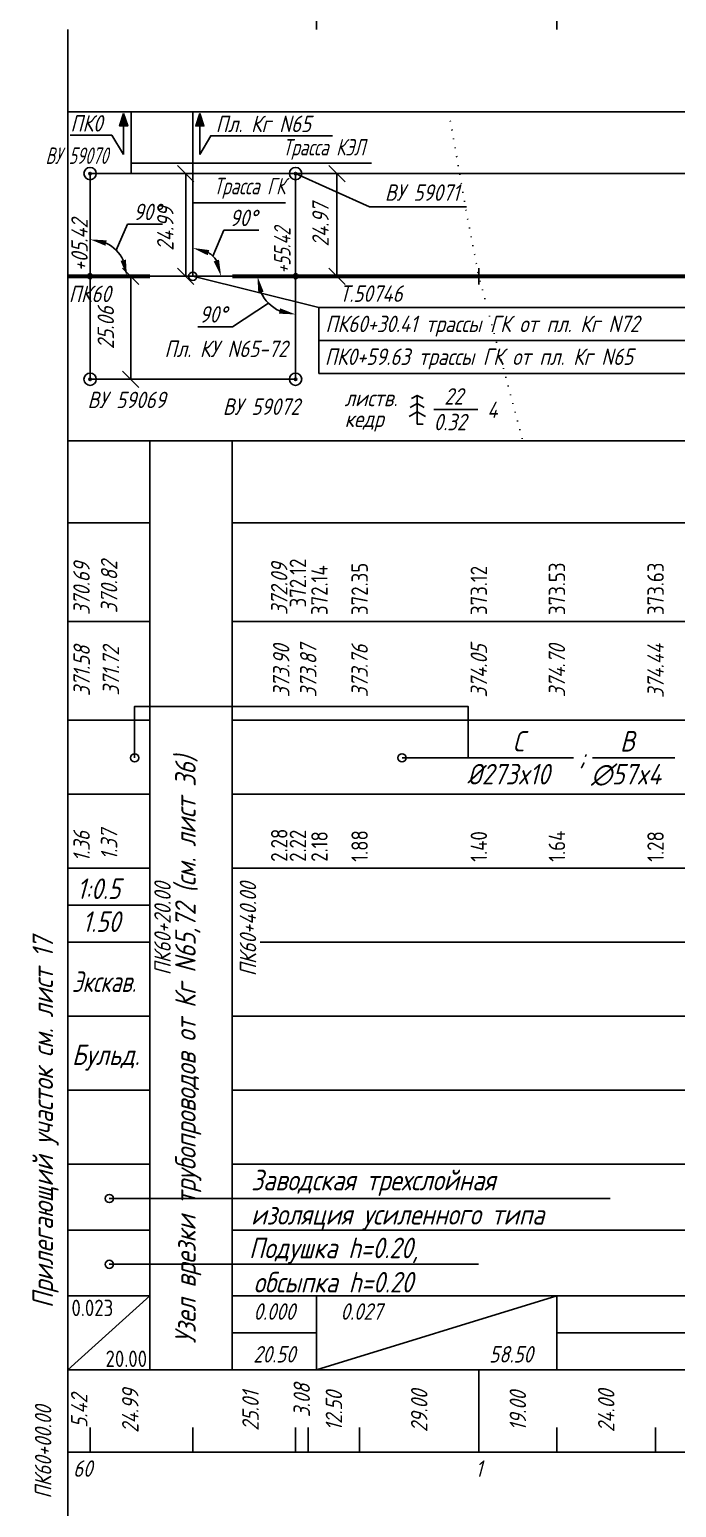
# Model space of a CAD drawing. Extents: x 0 to 1712, y -36 to 643.
# Drawn here: x 120.7 to 199.4, y 163.5 to 343.2 of the extents above; entities that cross this region are included whole.
import ezdxf
from ezdxf import colors
from ezdxf.entities.mleader import LeaderData, LeaderLine
from ezdxf.enums import TextEntityAlignment as Align
from ezdxf.math import Vec2, Vec3

# ---------------------------------------------------------------- set-up
doc = ezdxf.new("R2010")
doc.units = 0
doc.linetypes.add('ИИDot', pattern=[1, 0, -1])
doc.layers.add('ИИ_ГЕОЛОГИЯ_025', color=7, linetype='Continuous', lineweight=25)
doc.layers.add('ИИ_ПРОФИЛЬ_025', color=7, linetype='Continuous', lineweight=25)
for name, color, linetype in [('Оформление', 7, 'Continuous'), ('Подвал', 7, 'Continuous'), ('ТХ-Л', 140, 'Continuous')]:
    doc.layers.add(name, color=color, linetype=linetype)
doc.styles.add('1', font='simplex.shx', dxfattribs={"width": 0.8, "height": 1.5})
doc.styles.add('VNIPISIMPLEXCUR', font='simplex.shx', dxfattribs={"width": 0.8, "oblique": 15})
doc.dimstyles.new('ИИ-1000-м-dm$0', dxfattribs={"dimtxt": 2.5, "dimasz": 2.5, "dimexe": 1.25, "dimexo": 0, "dimgap": 1, "dimtad": 1, "dimtoh": 1, "dimzin": 1, "dimdsep": 46, "dimtxsty": 'VNIPISIMPLEXCUR', "dimblk": 'OBLIQUE', "dimcen": 2.5, "dimaunit": 1, "dimazin": 0, "dimtfac": 1, "dimtmove": 1, "dimatfit": 2, "dimfxl": 1, "dimarcsym": 0})
doc.dimstyles.new('ИИ-1000-м-dm$2', dxfattribs={"dimtxt": 2.5, "dimasz": 2.5, "dimexe": 1.25, "dimexo": 0, "dimgap": 1, "dimtad": 2, "dimtoh": 1, "dimzin": 1, "dimdsep": 46, "dimtxsty": 'VNIPISIMPLEXCUR', "dimcen": 2.5, "dimaunit": 1, "dimazin": 0, "dimtfac": 1, "dimtmove": 1, "dimatfit": 2, "dimfxl": 1, "dimarcsym": 0})
pattern_1 = [(0, (0, 0), (0, 698.5), [508, -190.5]), (90, (0, 0), (-698.5, 4e-14), [508, -190.5])]

# ---------------------------------------------------------------- blocks, each defined once
blk = doc.blocks.new('ИИ053672А')
at = {"color": 0, "linetype": 'Continuous'}
for points in [[(0.85, 2.01), (0, 2.5), (-0.85, 2.01)], [(0.7, 3.1), (0, 3.5), (-0.7, 3.1)], [(0, 3.5), (0, 0), (0.7, 0)], [(1, 0.92), (0, 1.5), (-1, 0.92)]]:
    blk.add_lwpolyline(points, dxfattribs=at)
at = {"color": 0, "linetype": 'Continuous', "style": 'VNIPISIMPLEXCUR', "oblique": 15, "width": 0.8}
blk.add_attdef('RACE1', text='', height=2, dxfattribs=at).set_placement((-2, 2.25), align=Align.RIGHT)
blk.add_attdef('HEIGHT', (2, 2.25), '', height=2, dxfattribs=at)
blk.add_attdef('DISTANCE', text='', height=2, dxfattribs=at).set_placement((8.5, 1.75), align=Align.MIDDLE_LEFT)
blk.add_attdef('RACE2', text='', height=2, dxfattribs=at).set_placement((-2, 1.25), align=Align.TOP_RIGHT)
blk.add_attdef('THICKNESS', text='', height=2, dxfattribs=at).set_placement((2, 1.25), align=Align.TOP_LEFT)
blk = doc.blocks.new('*D30')
at = {"layer": 'Defpoints', "color": 0, "transparency": 16777216}
for p in [(974.43, 333.23, -184.58), (125.4, 313.23), (1125.4, 313.23), (981.49, 309.23), (982.4, 293.23, -184.58)]:
    blk.add_point(p, dxfattribs=at)
at = {"layer": 'ИИ_ПРОФИЛЬ_025', "color": 0, "lineweight": -2, "transparency": 16777216}
for p, q in [((982.31, 310.03), (985.89, 303.41)), ((985.89, 303.41), (993.55, 303.41))]:
    blk.add_line(p, q, dxfattribs=at)
blk.add_arc((978.42, 313.23), 5.04, 304.1476, 337.1185, dxfattribs=at)
at = {"layer": 'ИИ_ПРОФИЛЬ_025', "color": 0, "transparency": 16777216}
for points in [[(982.74, 311.33), (983.39, 311.2), (983.46, 313.23)], [(981.38, 308.75), (981.12, 309.36), (979.4, 308.28)]]:
    blk.add_solid(points, dxfattribs=at)
at = {"layer": 'ИИ_ПРОФИЛЬ_025', "color": 0, "transparency": 16777216, "insert": (989.97, 305.1), "char_height": 2, "attachment_point": 5, "style": 'VNIPISIMPLEXCUR'}
blk.add_mtext("78°44'", dxfattribs=at)
blk = doc.blocks.new('*D31')
at = {"layer": 'Defpoints', "color": 0, "transparency": 16777216}
for p in [(483.19, 333.23), (481.81, 317.63), (125.4, 313.23), (478.21, 313.22), (1125.4, 313.23)]:
    blk.add_point(p, dxfattribs=at)
at = {"layer": 'ИИ_ПРОФИЛЬ_025', "color": 0, "lineweight": -2, "transparency": 16777216}
for p, q in [((482.69, 316.73), (486.25, 319.5)), ((486.25, 319.5), (492.09, 319.5))]:
    blk.add_line(p, q, dxfattribs=at)
blk.add_arc((478.21, 313.23), 5.69, 20.2603, 55.7613, dxfattribs=at)
at = {"layer": 'ИИ_ПРОФИЛЬ_025', "color": 0, "transparency": 16777216}
for points in [[(481.27, 317.62), (481.55, 318.23), (479.58, 318.74)], [(483.87, 315.25), (483.22, 315.14), (483.9, 313.23)]]:
    blk.add_solid(points, dxfattribs=at)
at = {"layer": 'ИИ_ПРОФИЛЬ_025', "color": 0, "transparency": 16777216, "insert": (489.42, 321.19), "char_height": 2, "attachment_point": 5, "style": 'VNIPISIMPLEXCUR'}
blk.add_mtext("76°1'", dxfattribs=at)
blk = doc.blocks.new('*D32')
at = {"layer": 'Defpoints', "color": 0, "transparency": 16777216}
for p in [(470.32, 333.23), (125.4, 313.23), (1125.4, 313.23), (461.61, 308.68), (460.35, 293.23)]:
    blk.add_point(p, dxfattribs=at)
at = {"layer": 'ИИ_ПРОФИЛЬ_025', "color": 0, "lineweight": -2, "transparency": 16777216}
for p, q in [((460.7, 309.61), (456.06, 304.85)), ((456.06, 304.85), (450.22, 304.85))]:
    blk.add_line(p, q, dxfattribs=at)
blk.add_arc((465.34, 313.23), 5.88, 199.5904, 236.4241, dxfattribs=at)
at = {"layer": 'ИИ_ПРОФИЛЬ_025', "color": 0, "transparency": 16777216}
for points in [[(459.47, 311.2), (460.13, 311.31), (459.46, 313.23)], [(462.22, 308.64), (461.95, 308.03), (463.92, 307.52)]]:
    blk.add_solid(points, dxfattribs=at)
at = {"layer": 'ИИ_ПРОФИЛЬ_025', "color": 0, "transparency": 16777216, "insert": (452.89, 306.54), "char_height": 2, "attachment_point": 5, "style": 'VNIPISIMPLEXCUR'}
blk.add_mtext("76°1'", dxfattribs=at)
blk = doc.blocks.new('*D33')
at = {"layer": 'Defpoints', "color": 0, "transparency": 16777216}
for p in [(125.4, 313.23), (310.01, 313.24), (1125.4, 313.23), (306.41, 311.14), (310.02, 293.23)]:
    blk.add_point(p, dxfattribs=at)
at = {"layer": 'ИИ_ПРОФИЛЬ_025', "color": 0, "lineweight": -2, "transparency": 16777216}
for p, q in [((307.07, 310.28), (307.1, 302.16)), ((307.1, 302.16), (302.86, 302.16))]:
    blk.add_line(p, q, dxfattribs=at)
blk.add_arc((310.01, 313.23), 4.17, 207.7818, 242.2224, dxfattribs=at)
at = {"layer": 'ИИ_ПРОФИЛЬ_025', "color": 0, "transparency": 16777216}
for points in [[(306.01, 311.21), (306.65, 311.37), (305.85, 313.23)], [(308.15, 309.87), (307.99, 309.22), (310.01, 309.06)]]:
    blk.add_solid(points, dxfattribs=at)
at = {"layer": 'ИИ_ПРОФИЛЬ_025', "color": 0, "transparency": 16777216, "insert": (304.73, 303.66), "char_height": 2, "attachment_point": 5, "style": 'VNIPISIMPLEXCUR'}
blk.add_mtext('90%%d', dxfattribs=at)
blk = doc.blocks.new('*D34')
at = {"layer": 'Defpoints', "color": 0, "transparency": 16777216}
for p in [(140.6, 333.23), (143.59, 314.95), (125.4, 313.23), (140.6, 313.23), (1125.4, 313.23)]:
    blk.add_point(p, dxfattribs=at)
at = {"layer": 'ИИ_ПРОФИЛЬ_025', "color": 0, "lineweight": -2, "transparency": 16777216}
for p, q in [((143.04, 315.67), (144.38, 318.82)), ((144.38, 318.82), (148.62, 318.82))]:
    blk.add_line(p, q, dxfattribs=at)
blk.add_arc((140.6, 313.23), 3.45, 33.7265, 56.2791, dxfattribs=at)
at = {"layer": 'ИИ_ПРОФИЛЬ_025', "color": 0, "transparency": 16777216}
for points in [[(142.42, 315.78), (142.61, 316.41), (140.6, 316.67)], [(143.79, 315.24), (143.15, 315.04), (144.05, 313.23)]]:
    blk.add_solid(points, dxfattribs=at)
at = {"layer": 'ИИ_ПРОФИЛЬ_025', "color": 0, "transparency": 16777216, "insert": (146.75, 320.32), "char_height": 2, "attachment_point": 5, "style": 'VNIPISIMPLEXCUR'}
blk.add_mtext('90%%d', dxfattribs=at)
blk = doc.blocks.new('ИИ15002')
at = {"linetype": 'Continuous', "lineweight": 25}
h = blk.add_hatch(color=0, dxfattribs=at)
edge = h.paths.add_edge_path()
edge.add_arc((0, 0), 0.3, 0, 360)
at = {"color": 0, "linetype": 'Continuous', "lineweight": 25}
blk.add_circle((0, 0), 0.3, dxfattribs=at)
at = {"color": 0, "linetype": 'Continuous', "style": 'VNIPISIMPLEXCUR', "oblique": 15, "width": 0.8}
blk.add_attdef('STATIONING', (1, 1.3), '', height=2, rotation=90, dxfattribs=at)
at = {"color": 7, "linetype": 'Continuous', "style": 'VNIPISIMPLEXCUR', "oblique": 15, "width": 0.8}
blk.add_attdef('HEIGHT', text='', height=2, dxfattribs=at).set_placement((0, -1.3), align=Align.TOP_CENTER)
blk = doc.blocks.new('ИИ050052Р')
at = {"linetype": 'Continuous', "lineweight": 25}
h = blk.add_hatch(color=0, dxfattribs=at)
edge = h.paths.add_edge_path()
edge.add_arc((0, 0), 0.15, 0, 360)
at = {"color": 0, "linetype": 'Continuous', "lineweight": 25}
for radius in [0.75, 0.15]:
    blk.add_circle((0, 0), radius, dxfattribs=at)
at = {"color": 0, "linetype": 'Continuous', "style": 'VNIPISIMPLEXCUR', "oblique": 15, "width": 0.8}
for tag, p in [('CENTRE', (1.45, 0.7)), ('HEIGHT', (1.45, -2.7))]:
    blk.add_attdef(tag, p, '', height=2, dxfattribs=at)
for tag, p in [('NUMBER', (-2, -1)), ('STATIONING', (-2, -4.4)), ('ALPHA', (-2, -7.8))]:
    blk.add_attdef(tag, text='', height=2, dxfattribs=at).set_placement(p, align=Align.RIGHT)
at = {"color": 253, "linetype": 'Continuous', "style": 'VNIPISIMPLEXCUR', "oblique": 15, "width": 0.8, "flags": 1}
blk.add_attdef('NOTE', text='', height=1.6, dxfattribs=at).set_placement((-2, -10.8), align=Align.RIGHT)
blk = doc.blocks.new('*D36')
at = {"layer": 'Defpoints', "color": 0, "transparency": 16777216}
for p in [(332.75, 321.59), (125.4, 313.23), (334.9, 313.23), (329.77, 308.08), (332.74, 301.22)]:
    blk.add_point(p, dxfattribs=at)
at = {"layer": 'ИИ_ПРОФИЛЬ_025', "color": 0, "lineweight": -2, "transparency": 16777216}
for p, q in [((328.54, 309.03), (325.75, 303.82)), ((325.75, 303.82), (317.38, 303.82))]:
    blk.add_line(p, q, dxfattribs=at)
blk.add_arc((332.74, 313.23), 5.94, 199.386, 250.6045, dxfattribs=at)
at = {"layer": 'ИИ_ПРОФИЛЬ_025', "color": 0, "transparency": 16777216}
for points in [[(326.81, 311.2), (327.47, 311.31), (326.81, 313.23)], [(330.83, 307.95), (330.72, 307.3), (332.74, 307.29)]]:
    blk.add_solid(points, dxfattribs=at)
at = {"layer": 'ИИ_ПРОФИЛЬ_025', "color": 0, "transparency": 16777216, "insert": (321.06, 306.01), "char_height": 2, "attachment_point": 5, "style": 'VNIPISIMPLEXCUR'}
blk.add_mtext("89°59'", dxfattribs=at)
blk = doc.blocks.new('*D37')
at = {"layer": 'Defpoints', "color": 0, "transparency": 16777216}
for p in [(349.95, 333.23), (353.2, 318.86), (125.4, 313.23), (334.9, 313.23), (349.94, 308.72)]:
    blk.add_point(p, dxfattribs=at)
at = {"layer": 'ИИ_ПРОФИЛЬ_025', "color": 0, "lineweight": -2, "transparency": 16777216}
for p, q in [((354.55, 317.83), (360.94, 317.81)), ((360.94, 317.81), (365.67, 317.81)), ((349.94, 313.23), (357.7, 313.23))]:
    blk.add_line(p, q, dxfattribs=at)
blk.add_arc((349.94, 313.23), 6.51, 17.6724, 72.3204, dxfattribs=at)
at = {"layer": 'ИИ_ПРОФИЛЬ_025', "color": 0, "transparency": 16777216}
for points in [[(351.87, 319.1), (351.97, 319.76), (349.94, 319.74)], [(356.48, 315.25), (355.82, 315.15), (356.45, 313.23)]]:
    blk.add_solid(points, dxfattribs=at)
at = {"layer": 'ИИ_ПРОФИЛЬ_025', "color": 0, "transparency": 16777216, "insert": (363.81, 319.81), "char_height": 2, "attachment_point": 5, "style": 'VNIPISIMPLEXCUR'}
blk.add_mtext('90°', dxfattribs=at)
blk = doc.blocks.new('*D38')
at = {"layer": 'Defpoints', "color": 0, "transparency": 16777216}
for p in [(301.63, 333.23, -188.03), (298.72, 318.14), (125.4, 313.23), (334.9, 313.23), (301.5, 308.2, -188.03)]:
    blk.add_point(p, dxfattribs=at)
at = {"layer": 'ИИ_ПРОФИЛЬ_025', "color": 0, "lineweight": -2, "transparency": 16777216}
for p, q in [((294.78, 321.46), (286.77, 321.46)), ((297.54, 317.24), (294.78, 321.46))]:
    blk.add_line(p, q, dxfattribs=at)
blk.add_arc((301.53, 313.23), 5.66, 110.042, 159.66, dxfattribs=at)
at = {"layer": 'ИИ_ПРОФИЛЬ_025', "color": 0, "transparency": 16777216}
for points in [[(299.53, 318.88), (299.65, 318.22), (301.56, 318.89)], [(296.55, 315.14), (295.89, 315.25), (295.87, 313.23)]]:
    blk.add_solid(points, dxfattribs=at)
at = {"layer": 'ИИ_ПРОФИЛЬ_025', "color": 0, "transparency": 16777216, "insert": (290.28, 323.65), "char_height": 2, "attachment_point": 5, "style": 'VNIPISIMPLEXCUR'}
blk.add_mtext("90°18'", dxfattribs=at)
blk = doc.blocks.new('ИИ15009')
at = {"linetype": 'Continuous', "lineweight": 25}
blk.add_hatch(color=0, dxfattribs=at).paths.add_polyline_path([(0, 0), (1.5, -0.5), (1.5, 0.5)])
at = {"color": 0, "linetype": 'Continuous', "lineweight": 25}
blk.add_lwpolyline([(0, 0), (1.5, -0.5), (1.5, 0.5)], close=True, dxfattribs=at)
blk.add_lwpolyline([(5, 0), (0, 0)], dxfattribs=at)
blk = doc.blocks.new('_Oblique')
at = {"color": 0, "linetype": 'ByBlock', "lineweight": -2}
blk.add_line((-0.5, -0.5), (0.5, 0.5), dxfattribs=at)
blk = doc.blocks.new('*D40')
at = {"layer": 'Defpoints', "color": 0, "transparency": 16777216}
for p in [(153.11, 325.71), (153.11, 313.23), (158.14, 313.23)]:
    blk.add_point(p, dxfattribs=at)
at = {"layer": 'ИИ_ПРОФИЛЬ_025', "color": 0, "lineweight": -2, "transparency": 16777216}
for p, q in [((153.11, 325.71), (159.39, 325.71)), ((158.14, 325.71), (158.14, 313.23)), ((153.11, 313.23), (159.39, 313.23))]:
    blk.add_line(p, q, dxfattribs=at)
at = {"layer": 'ИИ_ПРОФИЛЬ_025', "color": 0, "lineweight": -2, "transparency": 16777216, "xscale": 2, "yscale": 2, "zscale": 2}
for p, rotation in [((158.14, 325.71), 89.99926032775677), ((158.14, 313.23), 269.9992603277567)]:
    blk.add_blockref('_Oblique', p, dxfattribs=dict(at, rotation=rotation))
at = {"layer": 'ИИ_ПРОФИЛЬ_025', "color": 0, "transparency": 16777216, "insert": (156.14, 319.47), "char_height": 2, "attachment_point": 5, "rotation": 89.9993, "style": 'VNIPISIMPLEXCUR'}
blk.add_mtext('24.97', dxfattribs=at)
blk = doc.blocks.new('*D41')
at = {"layer": 'Defpoints', "color": 0, "transparency": 16777216}
for p in [(128.11, 325.71), (131.99, 315.47), (125.4, 313.23), (334.9, 313.23), (128.11, 300.7)]:
    blk.add_point(p, dxfattribs=at)
at = {"layer": 'ИИ_ПРОФИЛЬ_025', "color": 0, "lineweight": -2, "transparency": 16777216}
for p, q in [((131.28, 316.4), (132.68, 319.55)), ((132.68, 319.55), (136.92, 319.55))]:
    blk.add_line(p, q, dxfattribs=at)
blk.add_arc((128.11, 313.23), 4.48, 25.7714, 64.2326, dxfattribs=at)
at = {"layer": 'ИИ_ПРОФИЛЬ_025', "color": 0, "transparency": 16777216}
for points in [[(129.98, 316.94), (130.13, 317.59), (128.11, 317.71)], [(132.47, 315.25), (131.82, 315.1), (132.59, 313.23)]]:
    blk.add_solid(points, dxfattribs=at)
at = {"layer": 'ИИ_ПРОФИЛЬ_025', "color": 0, "transparency": 16777216, "insert": (135.05, 321.05), "char_height": 2, "attachment_point": 5, "style": 'VNIPISIMPLEXCUR'}
blk.add_mtext('90°', dxfattribs=at)
blk = doc.blocks.new('*D42')
at = {"layer": 'Defpoints', "color": 0, "transparency": 16777216}
for p in [(128.11, 313.23, 186.89), (128.11, 300.7), (133.05, 300.7)]:
    blk.add_point(p, dxfattribs=at)
at = {"layer": 'ИИ_ПРОФИЛЬ_025', "color": 0, "lineweight": -2, "transparency": 16777216}
for p, q in [((128.11, 313.23), (134.3, 313.23)), ((133.05, 313.23), (133.05, 300.7)), ((128.11, 300.7), (134.3, 300.7))]:
    blk.add_line(p, q, dxfattribs=at)
at = {"layer": 'ИИ_ПРОФИЛЬ_025', "color": 0, "lineweight": -2, "transparency": 16777216, "xscale": 2, "yscale": 2, "zscale": 2}
for p, rotation in [((133.05, 313.23), 90.00405541135021), ((133.05, 300.7), 270.0040554113502)]:
    blk.add_blockref('_Oblique', p, dxfattribs=dict(at, rotation=rotation))
at = {"layer": 'ИИ_ПРОФИЛЬ_025', "color": 0, "transparency": 16777216, "insert": (130.02, 306.96), "char_height": 2, "attachment_point": 5, "rotation": 90, "style": 'VNIPISIMPLEXCUR'}
blk.add_mtext('25.06', dxfattribs=at)
blk = doc.blocks.new('*D43')
at = {"layer": 'Defpoints', "color": 0, "transparency": 16777216}
for p in [(139.74, 325.71), (141.49, 325.71), (141.5, 313.23)]:
    blk.add_point(p, dxfattribs=at)
at = {"layer": 'ИИ_ПРОФИЛЬ_025', "color": 0, "lineweight": -2, "transparency": 16777216}
for p, q in [((141.49, 325.71), (138.49, 325.71)), ((139.75, 313.23), (139.74, 325.71)), ((141.5, 313.23), (138.5, 313.23))]:
    blk.add_line(p, q, dxfattribs=at)
at = {"layer": 'ИИ_ПРОФИЛЬ_025', "color": 0, "lineweight": -2, "transparency": 16777216, "xscale": 2, "yscale": 2, "zscale": 2}
for p, rotation in [((139.74, 325.71), 90.01658092720629), ((139.75, 313.23), 270.0165809272063)]:
    blk.add_blockref('_Oblique', p, dxfattribs=dict(at, rotation=rotation))
at = {"layer": 'ИИ_ПРОФИЛЬ_025', "color": 0, "transparency": 16777216, "insert": (137.26, 318.99), "char_height": 2, "attachment_point": 5, "rotation": 90, "style": 'VNIPISIMPLEXCUR'}
blk.add_mtext('24.99', dxfattribs=at)
blk = doc.blocks.new('*D44')
at = {"layer": 'Defpoints', "color": 0, "transparency": 16777216}
for p in [(153.11, 325.71), (125.4, 313.23), (334.9, 313.23), (150.79, 309.2), (153.11, 300.71)]:
    blk.add_point(p, dxfattribs=at)
at = {"layer": 'ИИ_ПРОФИЛЬ_025', "color": 0, "lineweight": -2, "transparency": 16777216}
for p, q in [((149.82, 309.94), (145.45, 307.09)), ((145.45, 307.09), (141.22, 307.09))]:
    blk.add_line(p, q, dxfattribs=at)
blk.add_arc((153.11, 313.23), 4.65, 204.8465, 245.1528, dxfattribs=at)
at = {"layer": 'ИИ_ПРОФИЛЬ_025', "color": 0, "transparency": 16777216}
for points in [[(148.57, 311.2), (149.22, 311.35), (148.46, 313.23)], [(151.23, 309.33), (151.08, 308.68), (153.11, 308.58)]]:
    blk.add_solid(points, dxfattribs=at)
at = {"layer": 'ИИ_ПРОФИЛЬ_025', "color": 0, "transparency": 16777216, "insert": (143.08, 308.59), "char_height": 2, "attachment_point": 5, "style": 'VNIPISIMPLEXCUR'}
blk.add_mtext('90°', dxfattribs=at)
blk = doc.blocks.new('72_273')
at = {"layer": 'Подвал'}
for p, q in [((119.48, 168.41), (129.48, 177.41)), ((129.48, 177.41), (129.48, 168.41)), ((129.48, 177.41), (129.48, 168.41)), ((129.48, 177.41), (129.48, 168.41))]:
    blk.add_line(p, q, dxfattribs=at)
at = {"layer": 'Подвал', "char_height": 2, "rotation": 90, "style": 'VNIPISIMPLEXCUR'}
for s, insert, attachment_point in [('370.69', (120.16, 260.21), 1), ('370.82', (124.51, 260.43), 4), ('1.36', (120.16, 230.21), 1), ('1.37', (124.51, 230.43), 4)]:
    blk.add_mtext(s, dxfattribs=dict(at, insert=insert, attachment_point=attachment_point))
at = {"layer": 'Подвал', "char_height": 2, "style": 'VNIPISIMPLEXCUR'}
for s, insert, attachment_point in [('\\W0.800;\\W0.8;\\Q0.0;0.023', (119.93, 176.95), 1), ('\\W0.800;\\W0.8;\\Q0.0;20.00', (129.13, 168.76), 9)]:
    blk.add_mtext(s, dxfattribs=dict(at, insert=insert, attachment_point=attachment_point))
blk = doc.blocks.new('1-2')
at = {"layer": 'Оформление'}
for p, q in [((154.82, 328.45), (154.82, 512.96)), ((125.57, 328.45), (125.57, 501.41))]:
    blk.add_line(p, q, dxfattribs=at)
at = {"layer": 'Подвал'}
for p, q in [((115.32, 174.45), (115.32, 165.45)), ((125.57, 174.45), (125.57, 165.45)), ((125.57, 174.45), (125.57, 165.45)), ((125.57, 165.45), (154.82, 174.45)), ((154.82, 174.45), (154.82, 165.45)), ((154.82, 174.45), (154.82, 165.45)), ((115.32, 169.95), (125.57, 169.95)), ((154.82, 169.95), (190.82, 169.95))]:
    blk.add_line(p, q, dxfattribs=at)
at = {"layer": 'Подвал', "char_height": 2, "attachment_point": 4, "rotation": 90, "style": 'VNIPISIMPLEXCUR'}
for s, insert in [('372.09', (121.04, 257.25)), ('\\W0.800;\\W0.8;\\Q0.0;372.12', (123.31, 258.18)), ('\\W0.800;\\W0.8;\\Q0.0;372.14', (125.93, 257.25)), ('\\W0.800;\\W0.8;\\Q0.0;372.35', (130.82, 257.25)), ('\\W0.800;\\W0.8;\\Q0.0;373.12', (145.32, 257.25)), ('\\W0.800;\\W0.8;\\Q0.0;373.53', (154.82, 257.25)), ('\\W0.800;\\W0.8;\\Q0.0;373.63', (166.82, 257.25)), ('\\W0.800;\\W0.8;\\Q0.0;2.28', (121.04, 227.25)), ('\\W0.800;\\W0.8;\\Q0.0;2.22', (123.31, 227.24)), ('\\W0.800;\\W0.8;\\Q0.0;2.18', (125.93, 227.25)), ('\\W0.800;\\W0.8;\\Q0.0;1.88', (130.82, 227.25)), ('\\W0.800;\\W0.8;\\Q0.0;1.40', (145.32, 227.25)), ('\\W0.800;\\W0.8;\\Q0.0;1.64', (154.82, 227.25)), ('\\W0.800;\\W0.8;\\Q0.0;1.28', (166.82, 227.25))]:
    blk.add_mtext(s, dxfattribs=dict(at, insert=insert))
at = {"layer": 'Подвал', "char_height": 2, "style": 'VNIPISIMPLEXCUR'}
for s, insert, attachment_point in [('0.000', (120.44, 173.55), 2), ('0.027', (128.49, 173.55), 1), ('20.50', (120.44, 166.35), 8), ('58.50', (151.89, 166.35), 9)]:
    blk.add_mtext(s, dxfattribs=dict(at, insert=insert, attachment_point=attachment_point))

msp = doc.modelspace()

# ---------------------------------------------------------------- hatches: boundary and pattern name
at = {"layer": 'ТХ-Л', "ltscale": 100}
h = msp.add_hatch(dxfattribs=at)
h.set_pattern_fill('ANGLE', color=256, scale=100)
h.set_pattern_definition(pattern_1)
h.paths.add_polyline_path([(134.028, 254.661, 1), (133.028, 254.661, 1)])
h = msp.add_hatch(dxfattribs=at)
h.set_pattern_fill('ANGLE', color=256, scale=100)
h.set_pattern_definition(pattern_1)
h.paths.add_polyline_path([(166.5571, 254.661, 1), (165.5571, 254.661, 1)])
h = msp.add_hatch(dxfattribs=at)
h.set_pattern_fill('ANGLE', color=256, scale=100)
h.set_pattern_definition([(0, (-3.1, -53.6), (0, 698.5), [508, -190.5]), (90, (-3.1, -53.6), (-698.5, 4e-14), [508, -190.5])])
h.paths.add_polyline_path([(130.9505, 201.069, 1), (129.9505, 201.069, 1)])
h = msp.add_hatch(dxfattribs=at)
h.set_pattern_fill('ANGLE', color=256, scale=100)
h.set_pattern_definition([(0, (-3.1, -61.6), (0, 698.5), [508, -190.5]), (90, (-3.1, -61.6), (-698.5, 4e-14), [508, -190.5])])
h.paths.add_polyline_path([(130.9505, 193.069, 1), (129.9505, 193.069, 1)])

# ---------------------------------------------------------------- linework, layer by layer
at = {"layer": 'ИИ_ПРОФИЛЬ_025', "flags": 128}
for points in [[(125.3976, 343.2274), (125.3976, 40.2274)], [(125.3976, 333.2274), (1125.3976, 333.2274)], [(140.6023, 333.2274), (140.6042, 313.2263)], [(125.6921, 330.3862), (130.7463, 330.3862), (132.1921, 328.0147)], [(141.4539, 328.0147), (142.7858, 330.3216), (157.6084, 330.3216)], [(133.0993, 326.9758), (162.3268, 326.9758)], [(249.4513, 325.7407), (153.1098, 325.7129)], [(153.1098, 325.7129), (162.0922, 321.6719), (173.9109, 321.6719)], [(140.6035, 322.174), (151.8944, 322.174)], [(125.3976, 312.2274), (125.3976, 314.2274)], [(125.3976, 313.2274), (334.8976, 313.2274)], [(140.6042, 313.2263), (155.9165, 309.4162), (155.9165, 301.4162)], [(175.3976, 312.2274), (175.3976, 314.2274)], [(155.9165, 309.4162), (206.578, 309.4162)], [(155.9165, 305.4162), (206.578, 305.4162)], [(155.9165, 301.4162), (206.578, 301.4162)], [(169.9405, 297.0346), (175.2962, 297.0346)], [(125.3976, 293.2274), (1125.3976, 293.2274)], [(125.3976, 283.2274), (135.3976, 283.2274)], [(145.3976, 283.2274), (305.3976, 283.2274)], [(125.3976, 271.2274), (135.3976, 271.2274)], [(145.3976, 271.2274), (305.3976, 271.2274)], [(125.3976, 259.2274), (135.3976, 259.2274)], [(145.3976, 259.2274), (305.3976, 259.2274)], [(125.3976, 250.2274), (135.3976, 250.2274)], [(145.3976, 250.2274), (305.3976, 250.2274)], [(125.3976, 241.2274), (135.3976, 241.2274)], [(145.3976, 241.2274), (305.3976, 241.2274)], [(125.3976, 232.2274), (135.3976, 232.2274)], [(148.8192, 232.2274), (302.1976, 232.2274)], [(125.3976, 223.2274), (135.3976, 223.2274)], [(145.3976, 223.2274), (305.3976, 223.2274)], [(125.3976, 214.2274), (135.3976, 214.2274)], [(145.3976, 214.2274), (305.3976, 214.2274)], [(125.3976, 205.2274), (135.3976, 205.2274)], [(145.3976, 205.2274), (305.3976, 205.2274)], [(125.3976, 197.2274), (135.3976, 197.2274)], [(145.3976, 197.2274), (305.3976, 197.2274)], [(125.3976, 189.2274), (135.3976, 189.2274)], [(145.3976, 189.2274), (305.3976, 189.2274)], [(125.3976, 180.2274), (1125.3976, 180.2274)], [(175.3976, 170.2274), (175.3976, 180.2274)], [(128.1076, 170.2274), (128.1076, 173.2274)], [(140.6026, 170.2274), (140.6026, 173.2274)], [(153.1076, 170.2274), (153.1076, 173.2274)], [(154.6476, 170.2274), (154.6476, 173.2274)], [(160.8976, 170.2274), (160.8976, 173.2274)], [(184.8976, 170.2274), (184.8976, 173.2274)], [(196.8976, 170.2274), (196.8976, 173.2274)], [(125.3976, 170.2274), (1125.3976, 170.2274)]]:
    msp.add_lwpolyline(points, dxfattribs=at)
at = {"layer": 'ИИ_ПРОФИЛЬ_025', "elevation": 186.065, "flags": 128}
msp.add_lwpolyline([(133.0988, 333.2274), (133.0994, 325.7113)], dxfattribs=at)
at = {"layer": 'ИИ_ПРОФИЛЬ_025', "linetype": 'ИИDot', "flags": 128}
msp.add_lwpolyline([(171.7369, 333.2274), (173.904, 320.9255), (175.3976, 313.2263), (180.7463, 293.2274)], dxfattribs=at)
at = {"layer": 'ИИ_ПРОФИЛЬ_025', "flags": 128}
msp.add_lwpolyline([(153.1098, 325.7129), (153.1094, 300.7058), (128.1089, 300.697), (128.1071, 325.7109)], close=True, dxfattribs=at)
at = {"layer": 'ИИ_ПРОФИЛЬ_025'}
msp.add_circle((140.6026, 313.2274), 0.5, dxfattribs=at)
at = {"layer": 'Подвал'}
msp.add_line((145.3976, 189.2274), (145.3976, 180.2274), dxfattribs=at)
at = {"layer": 'ТХ-Л', "const_width": 0.5}
for points in [[(125.3976, 313.2274), (135.3976, 313.2274)], [(145.3976, 313.2274), (305.3976, 313.2274)]]:
    msp.add_lwpolyline(points, dxfattribs=at)
at = {"layer": 'ТХ-Л', "ltscale": 100}
for points in [[(135.3976, 180.2274), (135.3976, 293.2274)], [(145.3976, 180.2274), (145.3976, 293.2274)], [(174.0914, 254.661), (174.0914, 260.9193), (133.528, 260.9193), (133.528, 254.661)], [(174.0914, 254.661), (166.0571, 254.661)], [(191.3874, 201.069), (130.4505, 201.069)], [(175.3678, 193.069), (130.4505, 193.069)]]:
    msp.add_lwpolyline(points, dxfattribs=at)
at = {"layer": 'ТХ-Л'}
for points in [[(174.0914, 254.661), (186.9115, 254.661)], [(189.2301, 254.661), (199.2289, 254.661)], [(125.3976, 236.7274), (135.3976, 236.7274)]]:
    msp.add_lwpolyline(points, dxfattribs=at)
at = {"layer": 'ТХ-Л', "ltscale": 100}
for centre in [(133.528, 254.661), (166.0571, 254.661), (130.4505, 201.069), (130.4505, 193.069)]:
    msp.add_circle(centre, 0.5, dxfattribs=at)

# ---------------------------------------------------------------- block references
at = {"layer": 'ИИ_ГЕОЛОГИЯ_025'}
for name, p in [('1-2', (30.0788, 14.7747)), ('72_273', (5.9128, 11.8197))]:
    msp.add_blockref(name, p, dxfattribs=at)
at = {"layer": 'ИИ_ПРОФИЛЬ_025', "rotation": 270}
for p in [(132.1921, 333.0147), (141.4539, 333.0147)]:
    msp.add_blockref('ИИ15009', p, dxfattribs=at)
at = {"layer": 'ИИ_ПРОФИЛЬ_025'}
ref = msp.add_blockref('ИИ050052Р', (128.1071, 325.7109), dxfattribs=dict(at, rotation=0.000128047501059887))
ref.add_attrib('NUMBER', 'ВУ 59070', dxfattribs={"layer": '0', "color": 0, "linetype": 'Continuous', "height": 2, "rotation": 0.000128, "style": 'VNIPISIMPLEXCUR', "oblique": 15, "width": 0.65}).set_placement((130.2917, 326.8865, -186.075), align=Align.RIGHT)
ref = msp.add_blockref('ИИ050052Р', (153.1098, 325.7129), dxfattribs=dict(at, rotation=0.000128047501059887))
ref.add_attrib('NUMBER', 'ВУ 59071', dxfattribs={"layer": '0', "color": 0, "linetype": 'Continuous', "height": 2, "rotation": 0.000128, "style": 'VNIPISIMPLEXCUR', "oblique": 15, "width": 0.8}).set_placement((173.0207, 322.4001), align=Align.RIGHT)
ref = msp.add_blockref('ИИ15002', (128.108, 313.2274, 186.89), dxfattribs=at)
ref.add_attrib('STATIONING', '+05.42', (127.8243, 313.7975, 186.89), dxfattribs={"layer": '0', "color": 0, "linetype": 'Continuous', "height": 2, "rotation": 90, "style": 'VNIPISIMPLEXCUR', "oblique": 15, "width": 0.8})
ref = msp.add_blockref('ИИ15002', (153.1096, 313.2274), dxfattribs=at)
ref.add_attrib('STATIONING', '+55.42', (152.4928, 313.5152), dxfattribs={"layer": '0', "color": 0, "linetype": 'Continuous', "height": 2, "rotation": 90, "style": 'VNIPISIMPLEXCUR', "oblique": 15, "width": 0.7})
ref = msp.add_blockref('ИИ050052Р', (128.1089, 300.697), dxfattribs=dict(at, rotation=0.000128047501059887))
ref.add_attrib('NUMBER', 'ВУ 59069', dxfattribs={"layer": '0', "color": 0, "linetype": 'Continuous', "height": 2, "rotation": 0.000128, "style": 'VNIPISIMPLEXCUR', "oblique": 15, "width": 0.8}).set_placement((137.2878, 297.1852, -185.45), align=Align.RIGHT)
ref = msp.add_blockref('ИИ050052Р', (153.1094, 300.7058), dxfattribs=dict(at, rotation=0.000128047501059887))
ref.add_attrib('NUMBER', 'ВУ 59072', dxfattribs={"layer": '0', "color": 0, "linetype": 'Continuous', "height": 2, "rotation": 0.000128, "style": 'VNIPISIMPLEXCUR', "oblique": 15, "width": 0.8}).set_placement((153.6099, 296.3659, -186.3), align=Align.RIGHT)
ref = msp.add_blockref('ИИ053672А', (167.9116, 295.2403), dxfattribs=dict(at, rotation=0.000128047501059887))
ref.add_attrib('RACE1', 'листв.', dxfattribs={"layer": '0', "color": 0, "linetype": 'Continuous', "height": 2, "rotation": 0.000128, "style": 'VNIPISIMPLEXCUR', "oblique": 15, "width": 0.8}).set_placement((165.489, 297.421), align=Align.RIGHT)
ref.add_attrib('RACE2', 'кедр', dxfattribs={"layer": '0', "color": 0, "linetype": 'Continuous', "height": 2, "rotation": 0.000128, "style": 'VNIPISIMPLEXCUR', "oblique": 15, "width": 0.8}).set_placement((163.8023, 296.8803), align=Align.TOP_RIGHT)
ref.add_attrib('HEIGHT', '22', (171.1938, 297.6187), dxfattribs={"layer": '0', "color": 0, "linetype": 'Continuous', "height": 2, "rotation": 0.000128, "style": 'VNIPISIMPLEXCUR', "oblique": 15, "width": 0.8})
ref.add_attrib('THICKNESS', '0.32', dxfattribs={"layer": '0', "color": 0, "linetype": 'Continuous', "height": 2, "rotation": 0.000128, "style": 'VNIPISIMPLEXCUR', "oblique": 15, "width": 0.8}).set_placement((169.9116, 296.4903), align=Align.TOP_LEFT)
ref.add_attrib('DISTANCE', '4', dxfattribs={"layer": '0', "color": 0, "linetype": 'Continuous', "height": 2, "rotation": 0.000128, "style": 'VNIPISIMPLEXCUR', "oblique": 15, "width": 0.8}).set_placement((176.4116, 296.9904), align=Align.MIDDLE_LEFT)

# ---------------------------------------------------------------- texts
at = {"layer": 'ИИ_ПРОФИЛЬ_025', "style": 'VNIPISIMPLEXCUR', "oblique": 15, "width": 0.8}
for s, p in [('ПК0', (125.7176, 330.8193)), ('Пл. Кг N65', (143.3927, 330.7564))]:
    msp.add_text(s, height=2, dxfattribs=at).set_placement(p)
at = {"layer": 'ИИ_ПРОФИЛЬ_025', "style": 'VNIPISIMPLEXCUR', "oblique": 15}
for s, width, p in [('Трасса КЭЛ', 0.7, (161.5335, 328.9165)), ('Трасса ГК', 0.7, (151.8455, 324.1909)), ('Т.50746', 0.8, (166.1112, 311.113)), ('Пл. КУ N65-72', 0.8, (152.1075, 304.4012))]:
    msp.add_text(s, height=2, dxfattribs=dict(at, width=width)).set_placement(p, align=Align.MIDDLE_RIGHT)
at = {"layer": 'ИИ_ПРОФИЛЬ_025', "style": 'VNIPISIMPLEXCUR', "oblique": 15, "width": 0.8}
for s, p in [('ПК60', (128.0734, 310.0798)), ('60', (127.2103, 167.2274)), ('1', (175.3976, 167.2274))]:
    msp.add_text(s, height=2, dxfattribs=at).set_placement(p, align=Align.CENTER)
for s, p in [('ПК60+30.41 трассы ГК от пл. Кг N72', (156.7417, 307.4324)), ('ПК0+59.63 трассы ГК от пл. Кг N65', (156.6638, 303.4409))]:
    msp.add_text(s, height=2, dxfattribs=at).set_placement(p, align=Align.MIDDLE_LEFT)
for s, rotation, p in [('371.58', 90, (128.0906, 265.2274)), ('371.72', 90, (131.6407, 265.2274)), ('373.90', 90, (152.3622, 265.2274)), ('373.87', 90, (155.6476, 265.2274)), ('373.76', 90, (161.8976, 265.2274)), ('374.05', 90, (176.3976, 265.2274)), ('374.70', 90, (185.8976, 265.2274)), ('374.44', 90, (197.8976, 265.2274)), ('ПК60+00.00', 90.0052, (123.3976, 170.2277))]:
    msp.add_text(s, height=2, rotation=rotation, dxfattribs=at).set_placement(p, align=Align.CENTER)
for s, p in [('ПК60+20.00', (137.9206, 239.5135)), ('ПК60+40.00', (148.3191, 239.5135))]:
    msp.add_text(s, height=2, rotation=90, dxfattribs=at).set_placement(p, align=Align.RIGHT)
for s, p in [('24.99', (133.0001, 175.2274)), ('25.01', (147.6251, 175.2274)), ('3.08', (153.8597, 176.5211)), ('29.00', (168.1476, 175.2274)), ('24.00', (190.8976, 175.2274)), ('5.42', (126.7909, 175.2274)), ('12.50', (157.7726, 175.2274)), ('19.00', (180.1476, 175.2274))]:
    msp.add_text(s, height=2, rotation=90, dxfattribs=at).set_placement(p, align=Align.MIDDLE_CENTER)
at = {"layer": 'ТХ-Л', "style": 'VNIPISIMPLEXCUR', "oblique": 15}
for s, width, p in [('С', 0.8, (179.5231, 255.4287)), ('В', 0.8, (192.579, 255.4287)), ('%%C273x10 ', 0.8, (173.9593, 251.4237)), ('1:0.5', 0.8, (126.5017, 237.494)), ('1.50', 0.8, (127.1742, 233.4889)), ('Экскав.', 0.7, (125.8912, 226.1929)), ('Бульд.', 0.8, (125.8994, 217.3022))]:
    msp.add_text(s, height=2.5, dxfattribs=dict(at, width=width)).set_placement(p)
at = {"layer": 'ТХ-Л', "style": '1', "oblique": 15, "width": 0.8}
msp.add_text('Прилегающий участок см. лист 17', height=2.5, rotation=89.999982, dxfattribs=at).set_placement((123.6108, 210.3035), align=Align.CENTER)
at = {"layer": 'ТХ-Л', "insert": (138.4598, 183.4348), "char_height": 2.5, "attachment_point": 1, "rotation": 90, "style": 'VNIPISIMPLEXCUR'}
msp.add_mtext_dynamic_manual_height_columns('Узел врезки трубопроводов от Кг N65,72 (см. лист 36)', width=101.547532, gutter_width=12.5, heights=[0], dxfattribs=at)
at = {"layer": 'ТХ-Л', "char_height": 2.5, "attachment_point": 1, "style": 'VNIPISIMPLEXCUR'}
for s, insert, width in [(';', (187.6024, 256.0691), 1.061865), ('∅57x4', (189.0572, 253.9237), 12.25), ('Заводская трехслойная \\Pизоляция усиленного типа', (147.6883, 204.5639), 54.725602), ('\\pi0.51646;Подушка h=0.20, \\P\\pi1.071;обсыпка h=0.20', (146.928, 196.3086), 26.683868)]:
    msp.add_mtext(s, dxfattribs=dict(at, insert=insert, width=width))

# ---------------------------------------------------------------- dimensions: what is measured, and where the dimension line sits
at = {"layer": 'ИИ_ПРОФИЛЬ_025'}
for base, line1, line2, override, picture, middle in [((981.4872, 309.2283), ((125.3976, 313.2274), (1125.3976, 313.2274)), ((974.4333, 333.2274, -184.58), (982.4014, 293.2274, -184.58)), {"dimtxt": 2, "dimasz": 2, "dimgap": 0.5}, '*D30', (989.9695, 305.1011)), ((481.8132, 317.6259), ((125.3976, 313.2274), (1125.3976, 313.2274)), ((478.2089, 313.2206), (483.1892, 333.2274)), {"dimtxt": 2, "dimasz": 2, "dimgap": 0.5}, '*D31', (489.423, 321.1945)), ((461.6112, 308.6803), ((460.3549, 293.2274), (470.3173, 333.2274)), ((125.3976, 313.2274), (1125.3976, 313.2274)), {"dimtxt": 2, "dimasz": 2, "dimgap": 0.5}, '*D32', (452.8907, 306.5396)), ((353.1988, 318.865), ((125.3976, 313.2274), (334.8976, 313.2274)), ((349.9459, 333.2274), (349.9428, 308.7231)), {"dimtxt": 2, "dimasz": 2, "dimlfac": 2, "dimzin": 0, "dimadec": 0}, '*D37', (363.8057, 319.806)), ((298.7151, 318.1419), ((301.5036, 308.1961, -188.03), (301.6338, 333.2274, -188.03)), ((125.3976, 313.2274), (334.8976, 313.2274)), {"dimtxt": 2, "dimasz": 2, "dimlfac": 2, "dimzin": 0}, '*D38', (290.2765, 323.6543)), ((150.7854, 309.2019), ((153.1098, 325.7129), (153.1094, 300.7058)), ((125.3976, 313.2274), (334.8976, 313.2274)), {"dimtxt": 2, "dimasz": 2, "dimgap": 0.5, "dimadec": 0}, '*D44', (143.0842, 308.5929)), ((131.9913, 315.4696), ((125.3976, 313.2274), (334.8976, 313.2274)), ((128.1089, 300.697), (128.1071, 325.7109)), {"dimtxt": 2, "dimasz": 2, "dimgap": 0.5, "dimadec": 0}, '*D41', (135.049, 321.0513)), ((329.7742, 308.0841), ((332.7458, 321.5918), (332.7425, 301.2233)), ((125.3976, 313.2274), (334.8976, 313.2274)), {"dimtxt": 2, "dimasz": 2, "dimlfac": 2, "dimzin": 0}, '*D36', (321.0646, 306.0129))]:
    dim = msp.add_angular_dim_2l(base=base, line1=line1, line2=line2, dimstyle='ИИ-1000-м-dm$2', override=override, dxfattribs=at)
    dim.commit()
    dim.dimension.update_dxf_attribs({"geometry": picture, "text_midpoint": middle, "dimtype": 162})
for base, line2, picture, middle in [((143.5895, 314.9511), ((140.6023, 333.2274), (140.6042, 313.2263)), '*D34', (146.7479, 320.3235)), ((306.4066, 311.1446), ((310.0154, 293.2274), (310.0139, 313.2439)), '*D33', (304.7287, 303.6565))]:
    dim = msp.add_angular_dim_2l(base=base, line1=((125.3976, 313.2274), (1125.3976, 313.2274)), line2=line2, text='90%%d', dimstyle='ИИ-1000-м-dm$2', override={"dimtxt": 2, "dimasz": 2, "dimgap": 0.5}, dxfattribs=at)
    dim.commit()
    dim.dimension.update_dxf_attribs({"geometry": picture, "text_midpoint": middle, "dimtype": 162})
dim = msp.add_linear_dim(base=(139.7422, 325.709), p1=(141.4983, 313.2274), p2=(141.4947, 325.7095), angle=90.016581, text='24.99', dimstyle='ИИ-1000-м-dm$0', override={"dimtxt": 2, "dimasz": 2, "dimlfac": 2, "dimzin": 0}, dxfattribs=at)
dim.commit()
dim.dimension.update_dxf_attribs({"geometry": '*D43', "text_midpoint": (137.2588, 318.9925), "dimtype": 161, "text_rotation": 90})
dim = msp.add_aligned_dim(p1=(153.1098, 325.7129), p2=(153.1096, 313.2274), distance=5.0325, dimstyle='ИИ-1000-м-dm$0', override={"dimtxt": 2, "dimasz": 2, "dimlfac": 2, "dimzin": 0}, dxfattribs=at)
dim.commit()
dim.dimension.update_dxf_attribs({"geometry": '*D40', "text_midpoint": (156.1422, 319.4701)})
dim = msp.add_linear_dim(base=(133.0545, 300.6974), p1=(128.108, 313.2274, 186.89), p2=(128.1089, 300.697), angle=270.004055, dimstyle='ИИ-1000-м-dm$0', override={"dimtxt": 2, "dimasz": 2, "dimlfac": 2, "dimzin": 0}, dxfattribs=at)
dim.commit()
dim.dimension.update_dxf_attribs({"geometry": '*D42', "text_midpoint": (130.0192, 306.9625), "dimtype": 161, "text_rotation": 90})

# ---------------------------------------------------------------- leaders
at = {"layer": 'ТХ-Л', "linetype": 'Continuous', "ltscale": 100}
ml = msp.add_multileader_mtext('Standard', dxfattribs=at)
ml.set_content('1\\P', color=256, style='VNIPISIMPLEXCUR')
ml.set_leader_properties()
ml.build(insert=Vec2(0, 0))
ml.multileader.update_dxf_attribs({"leader_type": 0, "has_dogleg": 0, "text_left_attachment_type": 0, "text_right_attachment_type": 0, "dogleg_length": 0.36})
ctx = ml.context
ctx.base_point, ctx.char_height = Vec3(1488.3937, 608.9497), 3.5
ctx.left_attachment, ctx.right_attachment = 0, 0
notes = []
notes.append((ctx, [(0, (0, 0, 0), (0, 0), (1, 0), 1, [])]))
ctx.mtext.insert, ctx.mtext.flow_direction = Vec3(1490.3937, 608.9497), 5
for ctx, leaders in notes:
    for number, flags, end, landing, length, lines in leaders:
        leader = LeaderData()
        leader.index, (leader.has_last_leader_line, leader.has_dogleg_vector, leader.attachment_direction) = number, flags
        leader.last_leader_point, leader.dogleg_vector, leader.dogleg_length = Vec3(end), Vec3(landing), length
        for number, points, colour, breaks in lines:
            line = LeaderLine()
            line.index, line.vertices, line.color, line.breaks = number, Vec3.list(points), colors.encode_raw_color(colour), breaks
            leader.lines.append(line)
        ctx.leaders.append(leader)

doc.saveas('drawing.dxf')
